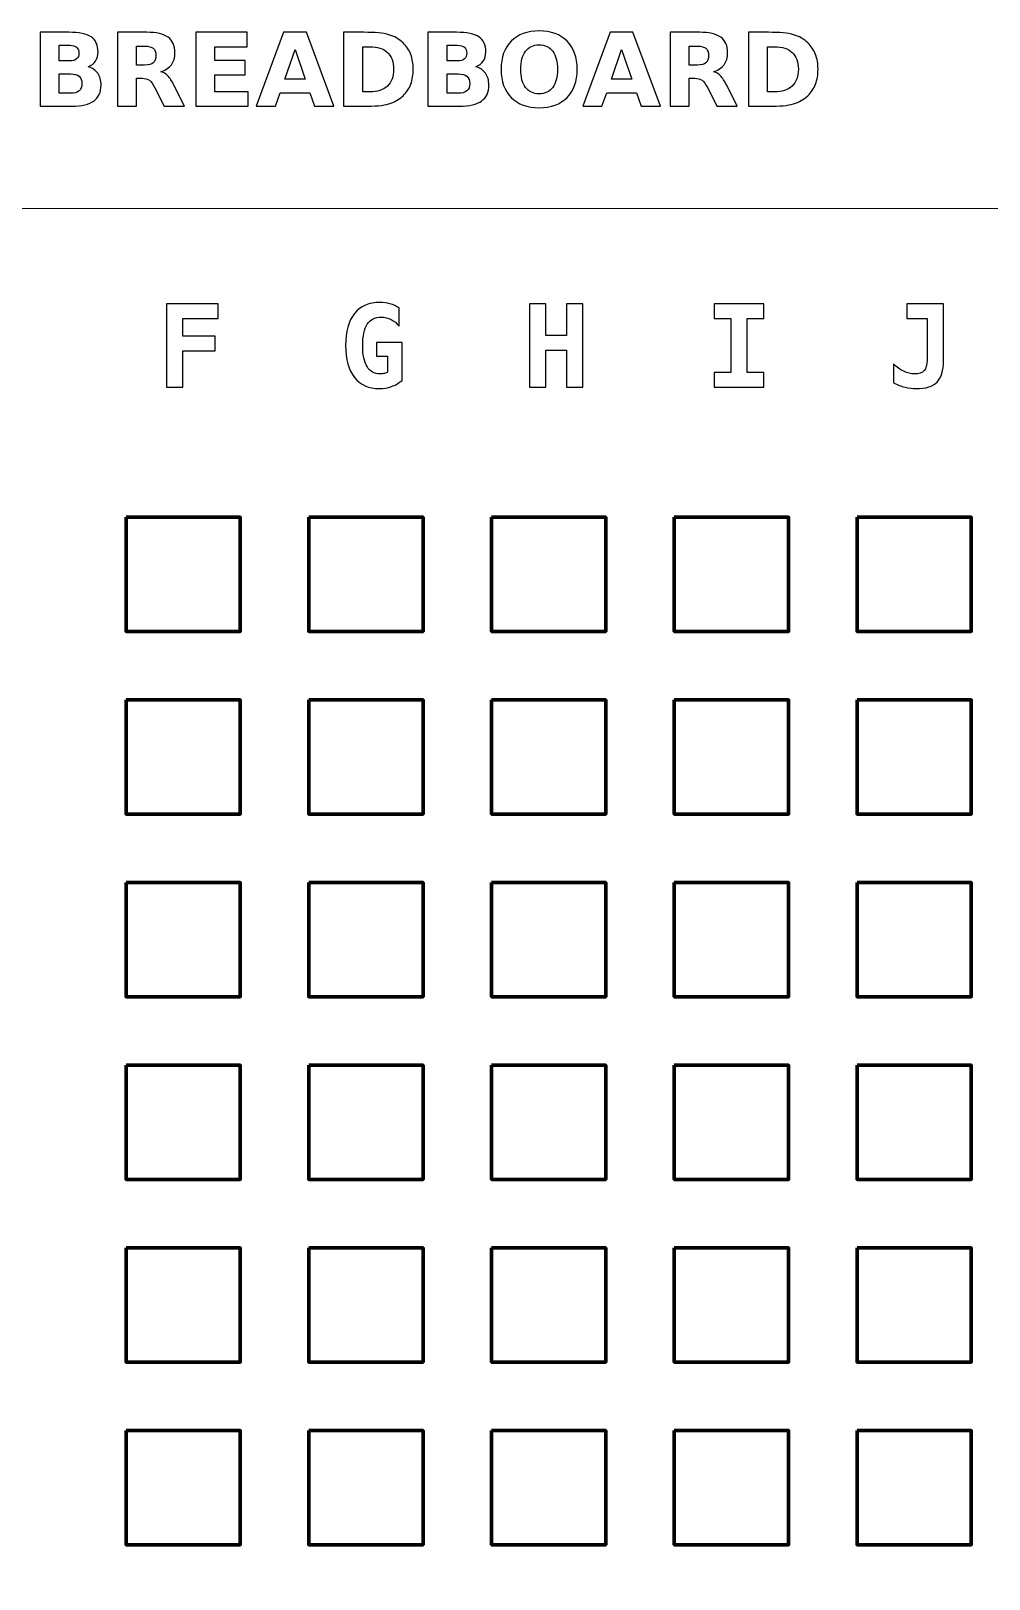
# Model space of a CAD drawing. Header units: centimetres. Extents: x -13.14 to -7.86, y -19.53 to -10.41.
# Drawn here: x -10.331 to -8.999, y -12.564 to -10.412 of the extents above; entities that cross this region are included whole.
import ezdxf

# ---------------------------------------------------------------- set-up
doc = ezdxf.new("R2010")
doc.units = ezdxf.units.CM
doc.header["$MEASUREMENT"] = 0
doc.layers.add('Layer 1', color=7, linetype='Continuous')

msp = doc.modelspace()

# ---------------------------------------------------------------- linework, layer by layer
at = {"layer": 'Layer 1', "color": 250}
for points, knots in [([(-10.25103, -10.46166), (-10.24534, -10.46331), (-10.24092, -10.46637), (-10.23779, -10.47084), (-10.23779, -10.47084), (-10.23466, -10.47528), (-10.23311, -10.48076), (-10.23311, -10.48723), (-10.23311, -10.48723), (-10.23311, -10.49715), (-10.23648, -10.50454), (-10.24318, -10.50941), (-10.24318, -10.50941), (-10.24988, -10.51427), (-10.26009, -10.51672), (-10.27378, -10.51672), (-10.27378, -10.51672), (-10.27378, -10.51672), (-10.3178, -10.51672), (-10.3178, -10.51672), (-10.3178, -10.51672), (-10.3178, -10.51672), (-10.3178, -10.41385), (-10.3178, -10.41385), (-10.3178, -10.41385), (-10.3178, -10.41385), (-10.27798, -10.41385), (-10.27798, -10.41385), (-10.27798, -10.41385), (-10.26369, -10.41385), (-10.25334, -10.41601), (-10.24694, -10.42032), (-10.24694, -10.42032), (-10.24052, -10.42465), (-10.23732, -10.43156), (-10.23732, -10.44106), (-10.23732, -10.44106), (-10.23732, -10.44607), (-10.2385, -10.45033), (-10.24083, -10.45386), (-10.24083, -10.45386), (-10.24318, -10.45736), (-10.24656, -10.45997), (-10.25103, -10.46166)], [0, 0, 0, 0, 0.0909091, 0.0909091, 0.0909091, 0.0909091, 0.1818182, 0.1818182, 0.1818182, 0.1818182, 0.2727273, 0.2727273, 0.2727273, 0.2727273, 0.3636364, 0.3636364, 0.3636364, 0.3636364, 0.4545455, 0.4545455, 0.4545455, 0.4545455, 0.5454545, 0.5454545, 0.5454545, 0.5454545, 0.6363636, 0.6363636, 0.6363636, 0.6363636, 0.7272727, 0.7272727, 0.7272727, 0.7272727, 0.8181818, 0.8181818, 0.8181818, 0.8181818, 0.9090909, 0.9090909, 0.9090909, 0.9090909, 1, 1, 1, 1]), ([(-10.18372, -10.4778), (-10.18372, -10.4778), (-10.18372, -10.51672), (-10.18372, -10.51672), (-10.18372, -10.51672), (-10.18372, -10.51672), (-10.21025, -10.51672), (-10.21025, -10.51672), (-10.21025, -10.51672), (-10.21025, -10.51672), (-10.21025, -10.41385), (-10.21025, -10.41385), (-10.21025, -10.41385), (-10.21025, -10.41385), (-10.16973, -10.41385), (-10.16973, -10.41385), (-10.16973, -10.41385), (-10.15618, -10.41385), (-10.14623, -10.41613), (-10.13993, -10.42067), (-10.13993, -10.42067), (-10.13361, -10.42521), (-10.13045, -10.43241), (-10.13045, -10.44224), (-10.13045, -10.44224), (-10.13045, -10.44903), (-10.1321, -10.45463), (-10.13537, -10.45898), (-10.13537, -10.45898), (-10.13866, -10.46336), (-10.14362, -10.46658), (-10.15023, -10.46863), (-10.15023, -10.46863), (-10.14661, -10.46947), (-10.14334, -10.47133), (-10.14047, -10.47425), (-10.14047, -10.47425), (-10.1376, -10.47716), (-10.13471, -10.48158), (-10.13177, -10.48751), (-10.13177, -10.48751), (-10.13177, -10.48751), (-10.11735, -10.51672), (-10.11735, -10.51672), (-10.11735, -10.51672), (-10.11735, -10.51672), (-10.14562, -10.51672), (-10.14562, -10.51672), (-10.14562, -10.51672), (-10.14562, -10.51672), (-10.15816, -10.49116), (-10.15816, -10.49116), (-10.15816, -10.49116), (-10.16067, -10.48603), (-10.16324, -10.4825), (-10.16585, -10.48062), (-10.16585, -10.48062), (-10.16844, -10.47874), (-10.17189, -10.4778), (-10.17622, -10.4778), (-10.17622, -10.4778), (-10.17622, -10.4778), (-10.18372, -10.4778), (-10.18372, -10.4778)], [0, 0, 0, 0, 0.0625, 0.0625, 0.0625, 0.0625, 0.125, 0.125, 0.125, 0.125, 0.1875, 0.1875, 0.1875, 0.1875, 0.25, 0.25, 0.25, 0.25, 0.3125, 0.3125, 0.3125, 0.3125, 0.375, 0.375, 0.375, 0.375, 0.4375, 0.4375, 0.4375, 0.4375, 0.5, 0.5, 0.5, 0.5, 0.5625, 0.5625, 0.5625, 0.5625, 0.625, 0.625, 0.625, 0.625, 0.6875, 0.6875, 0.6875, 0.6875, 0.75, 0.75, 0.75, 0.75, 0.8125, 0.8125, 0.8125, 0.8125, 0.875, 0.875, 0.875, 0.875, 0.9375, 0.9375, 0.9375, 0.9375, 1, 1, 1, 1]), ([(-10.1016, -10.41385), (-10.1016, -10.41385), (-10.03001, -10.41385), (-10.03001, -10.41385), (-10.03001, -10.41385), (-10.03001, -10.41385), (-10.03001, -10.43391), (-10.03001, -10.43391), (-10.03001, -10.43391), (-10.03001, -10.43391), (-10.07507, -10.43391), (-10.07507, -10.43391), (-10.07507, -10.43391), (-10.07507, -10.43391), (-10.07507, -10.45306), (-10.07507, -10.45306), (-10.07507, -10.45306), (-10.07507, -10.45306), (-10.03272, -10.45306), (-10.03272, -10.45306), (-10.03272, -10.45306), (-10.03272, -10.45306), (-10.03272, -10.47312), (-10.03272, -10.47312), (-10.03272, -10.47312), (-10.03272, -10.47312), (-10.07507, -10.47312), (-10.07507, -10.47312), (-10.07507, -10.47312), (-10.07507, -10.47312), (-10.07507, -10.49666), (-10.07507, -10.49666), (-10.07507, -10.49666), (-10.07507, -10.49666), (-10.02851, -10.49666), (-10.02851, -10.49666), (-10.02851, -10.49666), (-10.02851, -10.49666), (-10.02851, -10.51672), (-10.02851, -10.51672), (-10.02851, -10.51672), (-10.02851, -10.51672), (-10.1016, -10.51672), (-10.1016, -10.51672), (-10.1016, -10.51672), (-10.1016, -10.51672), (-10.1016, -10.41385), (-10.1016, -10.41385)], [0, 0, 0, 0, 0.0833333, 0.0833333, 0.0833333, 0.0833333, 0.1666667, 0.1666667, 0.1666667, 0.1666667, 0.25, 0.25, 0.25, 0.25, 0.3333333, 0.3333333, 0.3333333, 0.3333333, 0.4166667, 0.4166667, 0.4166667, 0.4166667, 0.5, 0.5, 0.5, 0.5, 0.5833333, 0.5833333, 0.5833333, 0.5833333, 0.6666667, 0.6666667, 0.6666667, 0.6666667, 0.75, 0.75, 0.75, 0.75, 0.8333333, 0.8333333, 0.8333333, 0.8333333, 0.9166667, 0.9166667, 0.9166667, 0.9166667, 1, 1, 1, 1]), ([(-9.94278, -10.498), (-9.94278, -10.498), (-9.98427, -10.498), (-9.98427, -10.498), (-9.98427, -10.498), (-9.98427, -10.498), (-9.99081, -10.51672), (-9.99081, -10.51672), (-9.99081, -10.51672), (-9.99081, -10.51672), (-10.01748, -10.51672), (-10.01748, -10.51672), (-10.01748, -10.51672), (-10.01748, -10.51672), (-9.97938, -10.41385), (-9.97938, -10.41385), (-9.97938, -10.41385), (-9.97938, -10.41385), (-9.94775, -10.41385), (-9.94775, -10.41385), (-9.94775, -10.41385), (-9.94775, -10.41385), (-9.90965, -10.51672), (-9.90965, -10.51672), (-9.90965, -10.51672), (-9.90965, -10.51672), (-9.93632, -10.51672), (-9.93632, -10.51672), (-9.93632, -10.51672), (-9.93632, -10.51672), (-9.94278, -10.498), (-9.94278, -10.498)], [0, 0, 0, 0, 0.125, 0.125, 0.125, 0.125, 0.25, 0.25, 0.25, 0.25, 0.375, 0.375, 0.375, 0.375, 0.5, 0.5, 0.5, 0.5, 0.625, 0.625, 0.625, 0.625, 0.75, 0.75, 0.75, 0.75, 0.875, 0.875, 0.875, 0.875, 1, 1, 1, 1]), ([(-9.89598, -10.41385), (-9.89598, -10.41385), (-9.86799, -10.41385), (-9.86799, -10.41385), (-9.86799, -10.41385), (-9.85238, -10.41385), (-9.84076, -10.41496), (-9.83312, -10.41719), (-9.83312, -10.41719), (-9.82547, -10.41942), (-9.81891, -10.42319), (-9.81343, -10.42853), (-9.81343, -10.42853), (-9.80861, -10.43316), (-9.80504, -10.43852), (-9.80268, -10.44459), (-9.80268, -10.44459), (-9.80036, -10.45063), (-9.79918, -10.4575), (-9.79918, -10.46519), (-9.79918, -10.46519), (-9.79918, -10.47295), (-9.80036, -10.47987), (-9.80268, -10.48596), (-9.80268, -10.48596), (-9.80504, -10.49205), (-9.80861, -10.49741), (-9.81343, -10.50204), (-9.81343, -10.50204), (-9.81896, -10.50738), (-9.82557, -10.51115), (-9.83328, -10.51338), (-9.83328, -10.51338), (-9.841, -10.51561), (-9.85257, -10.51672), (-9.86799, -10.51672), (-9.86799, -10.51672), (-9.86799, -10.51672), (-9.89598, -10.51672), (-9.89598, -10.51672), (-9.89598, -10.51672), (-9.89598, -10.51672), (-9.89598, -10.41385), (-9.89598, -10.41385)], [0, 0, 0, 0, 0.0909091, 0.0909091, 0.0909091, 0.0909091, 0.1818182, 0.1818182, 0.1818182, 0.1818182, 0.2727273, 0.2727273, 0.2727273, 0.2727273, 0.3636364, 0.3636364, 0.3636364, 0.3636364, 0.4545455, 0.4545455, 0.4545455, 0.4545455, 0.5454545, 0.5454545, 0.5454545, 0.5454545, 0.6363636, 0.6363636, 0.6363636, 0.6363636, 0.7272727, 0.7272727, 0.7272727, 0.7272727, 0.8181818, 0.8181818, 0.8181818, 0.8181818, 0.9090909, 0.9090909, 0.9090909, 0.9090909, 1, 1, 1, 1]), ([(-9.71209, -10.46166), (-9.7064, -10.46331), (-9.70198, -10.46637), (-9.69885, -10.47084), (-9.69885, -10.47084), (-9.69572, -10.47528), (-9.69417, -10.48076), (-9.69417, -10.48723), (-9.69417, -10.48723), (-9.69417, -10.49715), (-9.69754, -10.50454), (-9.70424, -10.50941), (-9.70424, -10.50941), (-9.71094, -10.51427), (-9.72115, -10.51672), (-9.73484, -10.51672), (-9.73484, -10.51672), (-9.73484, -10.51672), (-9.77886, -10.51672), (-9.77886, -10.51672), (-9.77886, -10.51672), (-9.77886, -10.51672), (-9.77886, -10.41385), (-9.77886, -10.41385), (-9.77886, -10.41385), (-9.77886, -10.41385), (-9.73904, -10.41385), (-9.73904, -10.41385), (-9.73904, -10.41385), (-9.72475, -10.41385), (-9.7144, -10.41601), (-9.708, -10.42032), (-9.708, -10.42032), (-9.70158, -10.42465), (-9.69838, -10.43156), (-9.69838, -10.44106), (-9.69838, -10.44106), (-9.69838, -10.44607), (-9.69956, -10.45033), (-9.70189, -10.45386), (-9.70189, -10.45386), (-9.70424, -10.45736), (-9.70762, -10.45997), (-9.71209, -10.46166)], [0, 0, 0, 0, 0.0909091, 0.0909091, 0.0909091, 0.0909091, 0.1818182, 0.1818182, 0.1818182, 0.1818182, 0.2727273, 0.2727273, 0.2727273, 0.2727273, 0.3636364, 0.3636364, 0.3636364, 0.3636364, 0.4545455, 0.4545455, 0.4545455, 0.4545455, 0.5454545, 0.5454545, 0.5454545, 0.5454545, 0.6363636, 0.6363636, 0.6363636, 0.6363636, 0.7272727, 0.7272727, 0.7272727, 0.7272727, 0.8181818, 0.8181818, 0.8181818, 0.8181818, 0.9090909, 0.9090909, 0.9090909, 0.9090909, 1, 1, 1, 1]), ([(-9.62432, -10.41199), (-9.60779, -10.41199), (-9.59483, -10.41672), (-9.58547, -10.4262), (-9.58547, -10.4262), (-9.57609, -10.43565), (-9.57141, -10.4487), (-9.57141, -10.46538), (-9.57141, -10.46538), (-9.57141, -10.48201), (-9.57609, -10.49506), (-9.58547, -10.50451), (-9.58547, -10.50451), (-9.59483, -10.51399), (-9.60779, -10.51872), (-9.62432, -10.51872), (-9.62432, -10.51872), (-9.64081, -10.51872), (-9.65374, -10.51399), (-9.66315, -10.50451), (-9.66315, -10.50451), (-9.67253, -10.49506), (-9.67724, -10.48201), (-9.67724, -10.46538), (-9.67724, -10.46538), (-9.67724, -10.4487), (-9.67253, -10.43565), (-9.66315, -10.4262), (-9.66315, -10.4262), (-9.65374, -10.41672), (-9.64081, -10.41199), (-9.62432, -10.41199)], [0, 0, 0, 0, 0.125, 0.125, 0.125, 0.125, 0.25, 0.25, 0.25, 0.25, 0.375, 0.375, 0.375, 0.375, 0.5, 0.5, 0.5, 0.5, 0.625, 0.625, 0.625, 0.625, 0.75, 0.75, 0.75, 0.75, 0.875, 0.875, 0.875, 0.875, 1, 1, 1, 1]), ([(-9.48892, -10.498), (-9.48892, -10.498), (-9.53041, -10.498), (-9.53041, -10.498), (-9.53041, -10.498), (-9.53041, -10.498), (-9.53695, -10.51672), (-9.53695, -10.51672), (-9.53695, -10.51672), (-9.53695, -10.51672), (-9.56362, -10.51672), (-9.56362, -10.51672), (-9.56362, -10.51672), (-9.56362, -10.51672), (-9.52552, -10.41385), (-9.52552, -10.41385), (-9.52552, -10.41385), (-9.52552, -10.41385), (-9.49389, -10.41385), (-9.49389, -10.41385), (-9.49389, -10.41385), (-9.49389, -10.41385), (-9.45579, -10.51672), (-9.45579, -10.51672), (-9.45579, -10.51672), (-9.45579, -10.51672), (-9.48246, -10.51672), (-9.48246, -10.51672), (-9.48246, -10.51672), (-9.48246, -10.51672), (-9.48892, -10.498), (-9.48892, -10.498)], [0, 0, 0, 0, 0.125, 0.125, 0.125, 0.125, 0.25, 0.25, 0.25, 0.25, 0.375, 0.375, 0.375, 0.375, 0.5, 0.5, 0.5, 0.5, 0.625, 0.625, 0.625, 0.625, 0.75, 0.75, 0.75, 0.75, 0.875, 0.875, 0.875, 0.875, 1, 1, 1, 1]), ([(-9.41559, -10.4778), (-9.41559, -10.4778), (-9.41559, -10.51672), (-9.41559, -10.51672), (-9.41559, -10.51672), (-9.41559, -10.51672), (-9.44212, -10.51672), (-9.44212, -10.51672), (-9.44212, -10.51672), (-9.44212, -10.51672), (-9.44212, -10.41385), (-9.44212, -10.41385), (-9.44212, -10.41385), (-9.44212, -10.41385), (-9.4016, -10.41385), (-9.4016, -10.41385), (-9.4016, -10.41385), (-9.38805, -10.41385), (-9.3781, -10.41613), (-9.3718, -10.42067), (-9.3718, -10.42067), (-9.36548, -10.42521), (-9.36232, -10.43241), (-9.36232, -10.44224), (-9.36232, -10.44224), (-9.36232, -10.44903), (-9.36397, -10.45463), (-9.36724, -10.45898), (-9.36724, -10.45898), (-9.37053, -10.46336), (-9.37549, -10.46658), (-9.3821, -10.46863), (-9.3821, -10.46863), (-9.37848, -10.46947), (-9.37521, -10.47133), (-9.37234, -10.47425), (-9.37234, -10.47425), (-9.36947, -10.47716), (-9.36658, -10.48158), (-9.36364, -10.48751), (-9.36364, -10.48751), (-9.36364, -10.48751), (-9.34922, -10.51672), (-9.34922, -10.51672), (-9.34922, -10.51672), (-9.34922, -10.51672), (-9.37749, -10.51672), (-9.37749, -10.51672), (-9.37749, -10.51672), (-9.37749, -10.51672), (-9.39003, -10.49116), (-9.39003, -10.49116), (-9.39003, -10.49116), (-9.39254, -10.48603), (-9.39511, -10.4825), (-9.39772, -10.48062), (-9.39772, -10.48062), (-9.40031, -10.47874), (-9.40376, -10.4778), (-9.40809, -10.4778), (-9.40809, -10.4778), (-9.40809, -10.4778), (-9.41559, -10.4778), (-9.41559, -10.4778)], [0, 0, 0, 0, 0.0625, 0.0625, 0.0625, 0.0625, 0.125, 0.125, 0.125, 0.125, 0.1875, 0.1875, 0.1875, 0.1875, 0.25, 0.25, 0.25, 0.25, 0.3125, 0.3125, 0.3125, 0.3125, 0.375, 0.375, 0.375, 0.375, 0.4375, 0.4375, 0.4375, 0.4375, 0.5, 0.5, 0.5, 0.5, 0.5625, 0.5625, 0.5625, 0.5625, 0.625, 0.625, 0.625, 0.625, 0.6875, 0.6875, 0.6875, 0.6875, 0.75, 0.75, 0.75, 0.75, 0.8125, 0.8125, 0.8125, 0.8125, 0.875, 0.875, 0.875, 0.875, 0.9375, 0.9375, 0.9375, 0.9375, 1, 1, 1, 1]), ([(-9.33347, -10.41385), (-9.33347, -10.41385), (-9.30548, -10.41385), (-9.30548, -10.41385), (-9.30548, -10.41385), (-9.28987, -10.41385), (-9.27825, -10.41496), (-9.27061, -10.41719), (-9.27061, -10.41719), (-9.26296, -10.41942), (-9.2564, -10.42319), (-9.25092, -10.42853), (-9.25092, -10.42853), (-9.2461, -10.43316), (-9.24253, -10.43852), (-9.24017, -10.44459), (-9.24017, -10.44459), (-9.23785, -10.45063), (-9.23667, -10.4575), (-9.23667, -10.46519), (-9.23667, -10.46519), (-9.23667, -10.47295), (-9.23785, -10.47987), (-9.24017, -10.48596), (-9.24017, -10.48596), (-9.24253, -10.49205), (-9.2461, -10.49741), (-9.25092, -10.50204), (-9.25092, -10.50204), (-9.25645, -10.50738), (-9.26306, -10.51115), (-9.27077, -10.51338), (-9.27077, -10.51338), (-9.27849, -10.51561), (-9.29006, -10.51672), (-9.30548, -10.51672), (-9.30548, -10.51672), (-9.30548, -10.51672), (-9.33347, -10.51672), (-9.33347, -10.51672), (-9.33347, -10.51672), (-9.33347, -10.51672), (-9.33347, -10.41385), (-9.33347, -10.41385)], [0, 0, 0, 0, 0.0909091, 0.0909091, 0.0909091, 0.0909091, 0.1818182, 0.1818182, 0.1818182, 0.1818182, 0.2727273, 0.2727273, 0.2727273, 0.2727273, 0.3636364, 0.3636364, 0.3636364, 0.3636364, 0.4545455, 0.4545455, 0.4545455, 0.4545455, 0.5454545, 0.5454545, 0.5454545, 0.5454545, 0.6363636, 0.6363636, 0.6363636, 0.6363636, 0.7272727, 0.7272727, 0.7272727, 0.7272727, 0.8181818, 0.8181818, 0.8181818, 0.8181818, 0.9090909, 0.9090909, 0.9090909, 0.9090909, 1, 1, 1, 1]), ([(-10.2766, -10.45367), (-10.27241, -10.45367), (-10.26924, -10.45275), (-10.2671, -10.45092), (-10.2671, -10.45092), (-10.26493, -10.44908), (-10.26385, -10.44638), (-10.26385, -10.44278), (-10.26385, -10.44278), (-10.26385, -10.43925), (-10.26493, -10.43657), (-10.2671, -10.43471), (-10.2671, -10.43471), (-10.26924, -10.43285), (-10.27241, -10.43191), (-10.2766, -10.43191), (-10.2766, -10.43191), (-10.2766, -10.43191), (-10.29127, -10.43191), (-10.29127, -10.43191), (-10.29127, -10.43191), (-10.29127, -10.43191), (-10.29127, -10.45367), (-10.29127, -10.45367), (-10.29127, -10.45367), (-10.29127, -10.45367), (-10.2766, -10.45367), (-10.2766, -10.45367)], [0, 0, 0, 0, 0.1428571, 0.1428571, 0.1428571, 0.1428571, 0.2857143, 0.2857143, 0.2857143, 0.2857143, 0.4285714, 0.4285714, 0.4285714, 0.4285714, 0.5714286, 0.5714286, 0.5714286, 0.5714286, 0.7142857, 0.7142857, 0.7142857, 0.7142857, 0.8571429, 0.8571429, 0.8571429, 0.8571429, 1, 1, 1, 1]), ([(-10.17255, -10.45948), (-10.167, -10.45948), (-10.163, -10.45844), (-10.1606, -10.45637), (-10.1606, -10.45637), (-10.15818, -10.4543), (-10.15698, -10.45089), (-10.15698, -10.44616), (-10.15698, -10.44616), (-10.15698, -10.44148), (-10.15818, -10.43812), (-10.1606, -10.4361), (-10.1606, -10.4361), (-10.163, -10.43408), (-10.167, -10.43307), (-10.17255, -10.43307), (-10.17255, -10.43307), (-10.17255, -10.43307), (-10.18372, -10.43307), (-10.18372, -10.43307), (-10.18372, -10.43307), (-10.18372, -10.43307), (-10.18372, -10.45948), (-10.18372, -10.45948), (-10.18372, -10.45948), (-10.18372, -10.45948), (-10.17255, -10.45948), (-10.17255, -10.45948)], [0, 0, 0, 0, 0.1428571, 0.1428571, 0.1428571, 0.1428571, 0.2857143, 0.2857143, 0.2857143, 0.2857143, 0.4285714, 0.4285714, 0.4285714, 0.4285714, 0.5714286, 0.5714286, 0.5714286, 0.5714286, 0.7142857, 0.7142857, 0.7142857, 0.7142857, 0.8571429, 0.8571429, 0.8571429, 0.8571429, 1, 1, 1, 1]), ([(-9.97766, -10.4789), (-9.97766, -10.4789), (-9.94946, -10.4789), (-9.94946, -10.4789), (-9.94946, -10.4789), (-9.94946, -10.4789), (-9.96353, -10.43798), (-9.96353, -10.43798), (-9.96353, -10.43798), (-9.96353, -10.43798), (-9.97766, -10.4789), (-9.97766, -10.4789)], [0, 0, 0, 0, 0.3333333, 0.3333333, 0.3333333, 0.3333333, 0.6666667, 0.6666667, 0.6666667, 0.6666667, 1, 1, 1, 1]), ([(-9.86945, -10.43391), (-9.86945, -10.43391), (-9.86945, -10.49666), (-9.86945, -10.49666), (-9.86945, -10.49666), (-9.86945, -10.49666), (-9.85995, -10.49666), (-9.85995, -10.49666), (-9.85995, -10.49666), (-9.84911, -10.49666), (-9.84083, -10.49398), (-9.83512, -10.48859), (-9.83512, -10.48859), (-9.8294, -10.48323), (-9.82653, -10.47542), (-9.82653, -10.46519), (-9.82653, -10.46519), (-9.82653, -10.45498), (-9.82938, -10.44722), (-9.83507, -10.44191), (-9.83507, -10.44191), (-9.84076, -10.43657), (-9.84906, -10.43391), (-9.85995, -10.43391), (-9.85995, -10.43391), (-9.85995, -10.43391), (-9.86945, -10.43391), (-9.86945, -10.43391)], [0, 0, 0, 0, 0.1428571, 0.1428571, 0.1428571, 0.1428571, 0.2857143, 0.2857143, 0.2857143, 0.2857143, 0.4285714, 0.4285714, 0.4285714, 0.4285714, 0.5714286, 0.5714286, 0.5714286, 0.5714286, 0.7142857, 0.7142857, 0.7142857, 0.7142857, 0.8571429, 0.8571429, 0.8571429, 0.8571429, 1, 1, 1, 1]), ([(-9.73766, -10.45367), (-9.73347, -10.45367), (-9.7303, -10.45275), (-9.72816, -10.45092), (-9.72816, -10.45092), (-9.72599, -10.44908), (-9.72491, -10.44638), (-9.72491, -10.44278), (-9.72491, -10.44278), (-9.72491, -10.43925), (-9.72599, -10.43657), (-9.72816, -10.43471), (-9.72816, -10.43471), (-9.7303, -10.43285), (-9.73347, -10.43191), (-9.73766, -10.43191), (-9.73766, -10.43191), (-9.73766, -10.43191), (-9.75233, -10.43191), (-9.75233, -10.43191), (-9.75233, -10.43191), (-9.75233, -10.43191), (-9.75233, -10.45367), (-9.75233, -10.45367), (-9.75233, -10.45367), (-9.75233, -10.45367), (-9.73766, -10.45367), (-9.73766, -10.45367)], [0, 0, 0, 0, 0.1428571, 0.1428571, 0.1428571, 0.1428571, 0.2857143, 0.2857143, 0.2857143, 0.2857143, 0.4285714, 0.4285714, 0.4285714, 0.4285714, 0.5714286, 0.5714286, 0.5714286, 0.5714286, 0.7142857, 0.7142857, 0.7142857, 0.7142857, 0.8571429, 0.8571429, 0.8571429, 0.8571429, 1, 1, 1, 1]), ([(-9.62432, -10.43121), (-9.63241, -10.43121), (-9.63867, -10.43419), (-9.64314, -10.44017), (-9.64314, -10.44017), (-9.64758, -10.44614), (-9.64982, -10.45454), (-9.64982, -10.46538), (-9.64982, -10.46538), (-9.64982, -10.4762), (-9.64758, -10.48457), (-9.64314, -10.49054), (-9.64314, -10.49054), (-9.63867, -10.49652), (-9.63241, -10.4995), (-9.62432, -10.4995), (-9.62432, -10.4995), (-9.61618, -10.4995), (-9.60991, -10.49652), (-9.60544, -10.49054), (-9.60544, -10.49054), (-9.60099, -10.48457), (-9.59876, -10.4762), (-9.59876, -10.46538), (-9.59876, -10.46538), (-9.59876, -10.45454), (-9.60099, -10.44614), (-9.60544, -10.44017), (-9.60544, -10.44017), (-9.60991, -10.43419), (-9.61618, -10.43121), (-9.62432, -10.43121)], [0, 0, 0, 0, 0.125, 0.125, 0.125, 0.125, 0.25, 0.25, 0.25, 0.25, 0.375, 0.375, 0.375, 0.375, 0.5, 0.5, 0.5, 0.5, 0.625, 0.625, 0.625, 0.625, 0.75, 0.75, 0.75, 0.75, 0.875, 0.875, 0.875, 0.875, 1, 1, 1, 1]), ([(-9.5238, -10.4789), (-9.5238, -10.4789), (-9.4956, -10.4789), (-9.4956, -10.4789), (-9.4956, -10.4789), (-9.4956, -10.4789), (-9.50967, -10.43798), (-9.50967, -10.43798), (-9.50967, -10.43798), (-9.50967, -10.43798), (-9.5238, -10.4789), (-9.5238, -10.4789)], [0, 0, 0, 0, 0.3333333, 0.3333333, 0.3333333, 0.3333333, 0.6666667, 0.6666667, 0.6666667, 0.6666667, 1, 1, 1, 1]), ([(-9.40442, -10.45948), (-9.39887, -10.45948), (-9.39487, -10.45844), (-9.39247, -10.45637), (-9.39247, -10.45637), (-9.39005, -10.4543), (-9.38885, -10.45089), (-9.38885, -10.44616), (-9.38885, -10.44616), (-9.38885, -10.44148), (-9.39005, -10.43812), (-9.39247, -10.4361), (-9.39247, -10.4361), (-9.39487, -10.43408), (-9.39887, -10.43307), (-9.40442, -10.43307), (-9.40442, -10.43307), (-9.40442, -10.43307), (-9.41559, -10.43307), (-9.41559, -10.43307), (-9.41559, -10.43307), (-9.41559, -10.43307), (-9.41559, -10.45948), (-9.41559, -10.45948), (-9.41559, -10.45948), (-9.41559, -10.45948), (-9.40442, -10.45948), (-9.40442, -10.45948)], [0, 0, 0, 0, 0.1428571, 0.1428571, 0.1428571, 0.1428571, 0.2857143, 0.2857143, 0.2857143, 0.2857143, 0.4285714, 0.4285714, 0.4285714, 0.4285714, 0.5714286, 0.5714286, 0.5714286, 0.5714286, 0.7142857, 0.7142857, 0.7142857, 0.7142857, 0.8571429, 0.8571429, 0.8571429, 0.8571429, 1, 1, 1, 1]), ([(-9.30694, -10.43391), (-9.30694, -10.43391), (-9.30694, -10.49666), (-9.30694, -10.49666), (-9.30694, -10.49666), (-9.30694, -10.49666), (-9.29744, -10.49666), (-9.29744, -10.49666), (-9.29744, -10.49666), (-9.2866, -10.49666), (-9.27832, -10.49398), (-9.27261, -10.48859), (-9.27261, -10.48859), (-9.26689, -10.48323), (-9.26402, -10.47542), (-9.26402, -10.46519), (-9.26402, -10.46519), (-9.26402, -10.45498), (-9.26687, -10.44722), (-9.27256, -10.44191), (-9.27256, -10.44191), (-9.27825, -10.43657), (-9.28655, -10.43391), (-9.29744, -10.43391), (-9.29744, -10.43391), (-9.29744, -10.43391), (-9.30694, -10.43391), (-9.30694, -10.43391)], [0, 0, 0, 0, 0.1428571, 0.1428571, 0.1428571, 0.1428571, 0.2857143, 0.2857143, 0.2857143, 0.2857143, 0.4285714, 0.4285714, 0.4285714, 0.4285714, 0.5714286, 0.5714286, 0.5714286, 0.5714286, 0.7142857, 0.7142857, 0.7142857, 0.7142857, 0.8571429, 0.8571429, 0.8571429, 0.8571429, 1, 1, 1, 1]), ([(-10.2757, -10.49866), (-10.27036, -10.49866), (-10.26637, -10.49753), (-10.26366, -10.49529), (-10.26366, -10.49529), (-10.26098, -10.49304), (-10.25964, -10.48963), (-10.25964, -10.48509), (-10.25964, -10.48509), (-10.25964, -10.48064), (-10.26098, -10.4773), (-10.26364, -10.47507), (-10.26364, -10.47507), (-10.2663, -10.47283), (-10.27032, -10.47173), (-10.2757, -10.47173), (-10.2757, -10.47173), (-10.2757, -10.47173), (-10.29127, -10.47173), (-10.29127, -10.47173), (-10.29127, -10.47173), (-10.29127, -10.47173), (-10.29127, -10.49866), (-10.29127, -10.49866), (-10.29127, -10.49866), (-10.29127, -10.49866), (-10.2757, -10.49866), (-10.2757, -10.49866)], [0, 0, 0, 0, 0.1428571, 0.1428571, 0.1428571, 0.1428571, 0.2857143, 0.2857143, 0.2857143, 0.2857143, 0.4285714, 0.4285714, 0.4285714, 0.4285714, 0.5714286, 0.5714286, 0.5714286, 0.5714286, 0.7142857, 0.7142857, 0.7142857, 0.7142857, 0.8571429, 0.8571429, 0.8571429, 0.8571429, 1, 1, 1, 1]), ([(-9.73676, -10.49866), (-9.73142, -10.49866), (-9.72743, -10.49753), (-9.72472, -10.49529), (-9.72472, -10.49529), (-9.72204, -10.49304), (-9.7207, -10.48963), (-9.7207, -10.48509), (-9.7207, -10.48509), (-9.7207, -10.48064), (-9.72204, -10.4773), (-9.7247, -10.47507), (-9.7247, -10.47507), (-9.72736, -10.47283), (-9.73138, -10.47173), (-9.73676, -10.47173), (-9.73676, -10.47173), (-9.73676, -10.47173), (-9.75233, -10.47173), (-9.75233, -10.47173), (-9.75233, -10.47173), (-9.75233, -10.47173), (-9.75233, -10.49866), (-9.75233, -10.49866), (-9.75233, -10.49866), (-9.75233, -10.49866), (-9.73676, -10.49866), (-9.73676, -10.49866)], [0, 0, 0, 0, 0.1428571, 0.1428571, 0.1428571, 0.1428571, 0.2857143, 0.2857143, 0.2857143, 0.2857143, 0.4285714, 0.4285714, 0.4285714, 0.4285714, 0.5714286, 0.5714286, 0.5714286, 0.5714286, 0.7142857, 0.7142857, 0.7142857, 0.7142857, 0.8571429, 0.8571429, 0.8571429, 0.8571429, 1, 1, 1, 1])]:
    msp.add_open_spline(points, degree=3, knots=knots, dxfattribs=at)
at = {"layer": 'Layer 1', "color": 250, "lineweight": 5}
msp.add_open_spline([(-12.24632, -10.659), (-12.24632, -10.659), (-8.75382, -10.659), (-8.75382, -10.659), (-8.75382, -10.659), (-8.75382, -10.659), (-8.75382, -19.041), (-8.75382, -19.041), (-8.75382, -19.041), (-8.75382, -19.041), (-12.24632, -19.041), (-12.24632, -19.041), (-12.24632, -19.041), (-12.24632, -19.041), (-12.24632, -10.659), (-12.24632, -10.659)], degree=3, knots=[0, 0, 0, 0, 0.25, 0.25, 0.25, 0.25, 0.5, 0.5, 0.5, 0.5, 0.75, 0.75, 0.75, 0.75, 1, 1, 1, 1], dxfattribs=at)
at = {"layer": 'Layer 1'}
for points, knots in [([(-10.07027, -10.81165), (-10.07027, -10.81165), (-10.11941, -10.81165), (-10.11941, -10.81165), (-10.11941, -10.81165), (-10.11941, -10.81165), (-10.11941, -10.83655), (-10.11941, -10.83655), (-10.11941, -10.83655), (-10.11941, -10.83655), (-10.07468, -10.83655), (-10.07468, -10.83655), (-10.07468, -10.83655), (-10.07468, -10.83655), (-10.07468, -10.85668), (-10.07468, -10.85668), (-10.07468, -10.85668), (-10.07468, -10.85668), (-10.11941, -10.85668), (-10.11941, -10.85668), (-10.11941, -10.85668), (-10.11941, -10.85668), (-10.11941, -10.90704), (-10.11941, -10.90704), (-10.11941, -10.90704), (-10.11941, -10.90704), (-10.14221, -10.90704), (-10.14221, -10.90704), (-10.14221, -10.90704), (-10.14221, -10.90704), (-10.14221, -10.79152), (-10.14221, -10.79152), (-10.14221, -10.79152), (-10.14221, -10.79152), (-10.07027, -10.79152), (-10.07027, -10.79152), (-10.07027, -10.79152), (-10.07027, -10.79152), (-10.07027, -10.81165), (-10.07027, -10.81165)], [0, 0, 0, 0, 0.1, 0.1, 0.1, 0.1, 0.2, 0.2, 0.2, 0.2, 0.3, 0.3, 0.3, 0.3, 0.4, 0.4, 0.4, 0.4, 0.5, 0.5, 0.5, 0.5, 0.6, 0.6, 0.6, 0.6, 0.7, 0.7, 0.7, 0.7, 0.8, 0.8, 0.8, 0.8, 0.9, 0.9, 0.9, 0.9, 1, 1, 1, 1]), ([(-9.83482, -10.88615), (-9.83482, -10.88615), (-9.83482, -10.86412), (-9.83482, -10.86412), (-9.83482, -10.86412), (-9.83482, -10.86412), (-9.85046, -10.86412), (-9.85046, -10.86412), (-9.85046, -10.86412), (-9.85046, -10.86412), (-9.85046, -10.84492), (-9.85046, -10.84492), (-9.85046, -10.84492), (-9.85046, -10.84492), (-9.81487, -10.84492), (-9.81487, -10.84492), (-9.81487, -10.84492), (-9.81487, -10.84492), (-9.81487, -10.89785), (-9.81487, -10.89785), (-9.81487, -10.89785), (-9.81925, -10.9016), (-9.82408, -10.90445), (-9.82936, -10.90638), (-9.82936, -10.90638), (-9.83466, -10.90831), (-9.84032, -10.90928), (-9.84634, -10.90928), (-9.84634, -10.90928), (-9.86131, -10.90928), (-9.87285, -10.90408), (-9.881, -10.8937), (-9.881, -10.8937), (-9.88916, -10.8833), (-9.89323, -10.86853), (-9.89323, -10.84939), (-9.89323, -10.84939), (-9.89323, -10.82995), (-9.88911, -10.81511), (-9.8809, -10.80483), (-9.8809, -10.80483), (-9.87267, -10.79456), (-9.86078, -10.78944), (-9.84525, -10.78944), (-9.84525, -10.78944), (-9.84061, -10.78944), (-9.83606, -10.7901), (-9.83157, -10.79142), (-9.83157, -10.79142), (-9.82708, -10.79271), (-9.82287, -10.79461), (-9.81896, -10.7971), (-9.81896, -10.7971), (-9.81896, -10.7971), (-9.81896, -10.8224), (-9.81896, -10.8224), (-9.81896, -10.8224), (-9.82216, -10.81828), (-9.82582, -10.81516), (-9.82999, -10.81307), (-9.82999, -10.81307), (-9.83414, -10.81099), (-9.83868, -10.80993), (-9.84364, -10.80993), (-9.84364, -10.80993), (-9.85231, -10.80993), (-9.8588, -10.81321), (-9.86308, -10.81973), (-9.86308, -10.81973), (-9.86736, -10.82625), (-9.8695, -10.83613), (-9.8695, -10.84939), (-9.8695, -10.84939), (-9.8695, -10.86225), (-9.86744, -10.87202), (-9.86332, -10.87873), (-9.86332, -10.87873), (-9.85917, -10.88544), (-9.85318, -10.88879), (-9.84528, -10.88879), (-9.84528, -10.88879), (-9.8429, -10.88879), (-9.84084, -10.88858), (-9.83907, -10.88813), (-9.83907, -10.88813), (-9.83733, -10.88771), (-9.83591, -10.88705), (-9.83482, -10.88615)], [0, 0, 0, 0, 0.0454545, 0.0454545, 0.0454545, 0.0454545, 0.0909091, 0.0909091, 0.0909091, 0.0909091, 0.1363636, 0.1363636, 0.1363636, 0.1363636, 0.1818182, 0.1818182, 0.1818182, 0.1818182, 0.2272727, 0.2272727, 0.2272727, 0.2272727, 0.2727273, 0.2727273, 0.2727273, 0.2727273, 0.3181818, 0.3181818, 0.3181818, 0.3181818, 0.3636364, 0.3636364, 0.3636364, 0.3636364, 0.4090909, 0.4090909, 0.4090909, 0.4090909, 0.4545455, 0.4545455, 0.4545455, 0.4545455, 0.5, 0.5, 0.5, 0.5, 0.5454545, 0.5454545, 0.5454545, 0.5454545, 0.5909091, 0.5909091, 0.5909091, 0.5909091, 0.6363636, 0.6363636, 0.6363636, 0.6363636, 0.6818182, 0.6818182, 0.6818182, 0.6818182, 0.7272727, 0.7272727, 0.7272727, 0.7272727, 0.7727273, 0.7727273, 0.7727273, 0.7727273, 0.8181818, 0.8181818, 0.8181818, 0.8181818, 0.8636364, 0.8636364, 0.8636364, 0.8636364, 0.9090909, 0.9090909, 0.9090909, 0.9090909, 0.9545455, 0.9545455, 0.9545455, 0.9545455, 1, 1, 1, 1]), ([(-9.6377, -10.79152), (-9.6377, -10.79152), (-9.61489, -10.79152), (-9.61489, -10.79152), (-9.61489, -10.79152), (-9.61489, -10.79152), (-9.61489, -10.83555), (-9.61489, -10.83555), (-9.61489, -10.83555), (-9.61489, -10.83555), (-9.58632, -10.83555), (-9.58632, -10.83555), (-9.58632, -10.83555), (-9.58632, -10.83555), (-9.58632, -10.79152), (-9.58632, -10.79152), (-9.58632, -10.79152), (-9.58632, -10.79152), (-9.56351, -10.79152), (-9.56351, -10.79152), (-9.56351, -10.79152), (-9.56351, -10.79152), (-9.56351, -10.90704), (-9.56351, -10.90704), (-9.56351, -10.90704), (-9.56351, -10.90704), (-9.58632, -10.90704), (-9.58632, -10.90704), (-9.58632, -10.90704), (-9.58632, -10.90704), (-9.58632, -10.85567), (-9.58632, -10.85567), (-9.58632, -10.85567), (-9.58632, -10.85567), (-9.61489, -10.85567), (-9.61489, -10.85567), (-9.61489, -10.85567), (-9.61489, -10.85567), (-9.61489, -10.90704), (-9.61489, -10.90704), (-9.61489, -10.90704), (-9.61489, -10.90704), (-9.6377, -10.90704), (-9.6377, -10.90704), (-9.6377, -10.90704), (-9.6377, -10.90704), (-9.6377, -10.79152), (-9.6377, -10.79152)], [0, 0, 0, 0, 0.0833333, 0.0833333, 0.0833333, 0.0833333, 0.1666667, 0.1666667, 0.1666667, 0.1666667, 0.25, 0.25, 0.25, 0.25, 0.3333333, 0.3333333, 0.3333333, 0.3333333, 0.4166667, 0.4166667, 0.4166667, 0.4166667, 0.5, 0.5, 0.5, 0.5, 0.5833333, 0.5833333, 0.5833333, 0.5833333, 0.6666667, 0.6666667, 0.6666667, 0.6666667, 0.75, 0.75, 0.75, 0.75, 0.8333333, 0.8333333, 0.8333333, 0.8333333, 0.9166667, 0.9166667, 0.9166667, 0.9166667, 1, 1, 1, 1]), ([(-9.38098, -10.81165), (-9.38098, -10.81165), (-9.38098, -10.79152), (-9.38098, -10.79152), (-9.38098, -10.79152), (-9.38098, -10.79152), (-9.31223, -10.79152), (-9.31223, -10.79152), (-9.31223, -10.79152), (-9.31223, -10.79152), (-9.31223, -10.81165), (-9.31223, -10.81165), (-9.31223, -10.81165), (-9.31223, -10.81165), (-9.33519, -10.81165), (-9.33519, -10.81165), (-9.33519, -10.81165), (-9.33519, -10.81165), (-9.33519, -10.88692), (-9.33519, -10.88692), (-9.33519, -10.88692), (-9.33519, -10.88692), (-9.31223, -10.88692), (-9.31223, -10.88692), (-9.31223, -10.88692), (-9.31223, -10.88692), (-9.31223, -10.90704), (-9.31223, -10.90704), (-9.31223, -10.90704), (-9.31223, -10.90704), (-9.38098, -10.90704), (-9.38098, -10.90704), (-9.38098, -10.90704), (-9.38098, -10.90704), (-9.38098, -10.88692), (-9.38098, -10.88692), (-9.38098, -10.88692), (-9.38098, -10.88692), (-9.35801, -10.88692), (-9.35801, -10.88692), (-9.35801, -10.88692), (-9.35801, -10.88692), (-9.35801, -10.81165), (-9.35801, -10.81165), (-9.35801, -10.81165), (-9.35801, -10.81165), (-9.38098, -10.81165), (-9.38098, -10.81165)], [0, 0, 0, 0, 0.0833333, 0.0833333, 0.0833333, 0.0833333, 0.1666667, 0.1666667, 0.1666667, 0.1666667, 0.25, 0.25, 0.25, 0.25, 0.3333333, 0.3333333, 0.3333333, 0.3333333, 0.4166667, 0.4166667, 0.4166667, 0.4166667, 0.5, 0.5, 0.5, 0.5, 0.5833333, 0.5833333, 0.5833333, 0.5833333, 0.6666667, 0.6666667, 0.6666667, 0.6666667, 0.75, 0.75, 0.75, 0.75, 0.8333333, 0.8333333, 0.8333333, 0.8333333, 0.9166667, 0.9166667, 0.9166667, 0.9166667, 1, 1, 1, 1]), ([(-9.13187, -10.90131), (-9.13187, -10.90131), (-9.13187, -10.87485), (-9.13187, -10.87485), (-9.13187, -10.87485), (-9.12743, -10.87939), (-9.1227, -10.88285), (-9.11766, -10.88523), (-9.11766, -10.88523), (-9.11265, -10.8876), (-9.10758, -10.88879), (-9.10245, -10.88879), (-9.10245, -10.88879), (-9.09649, -10.88879), (-9.0921, -10.88729), (-9.0893, -10.8843), (-9.0893, -10.8843), (-9.08653, -10.88132), (-9.08513, -10.87654), (-9.08513, -10.86996), (-9.08513, -10.86996), (-9.08513, -10.86996), (-9.08513, -10.81165), (-9.08513, -10.81165), (-9.08513, -10.81165), (-9.08513, -10.81165), (-9.11307, -10.81165), (-9.11307, -10.81165), (-9.11307, -10.81165), (-9.11307, -10.81165), (-9.11307, -10.79152), (-9.11307, -10.79152), (-9.11307, -10.79152), (-9.11307, -10.79152), (-9.06232, -10.79152), (-9.06232, -10.79152), (-9.06232, -10.79152), (-9.06232, -10.79152), (-9.06232, -10.86996), (-9.06232, -10.86996), (-9.06232, -10.86996), (-9.06232, -10.88406), (-9.06527, -10.89413), (-9.07116, -10.9002), (-9.07116, -10.9002), (-9.07707, -10.90625), (-9.08682, -10.90928), (-9.10039, -10.90928), (-9.10039, -10.90928), (-9.10528, -10.90928), (-9.1104, -10.90862), (-9.11573, -10.90728), (-9.11573, -10.90728), (-9.12106, -10.90593), (-9.12645, -10.90395), (-9.13187, -10.90131)], [0, 0, 0, 0, 0.0714286, 0.0714286, 0.0714286, 0.0714286, 0.1428571, 0.1428571, 0.1428571, 0.1428571, 0.2142857, 0.2142857, 0.2142857, 0.2142857, 0.2857143, 0.2857143, 0.2857143, 0.2857143, 0.3571429, 0.3571429, 0.3571429, 0.3571429, 0.4285714, 0.4285714, 0.4285714, 0.4285714, 0.5, 0.5, 0.5, 0.5, 0.5714286, 0.5714286, 0.5714286, 0.5714286, 0.6428571, 0.6428571, 0.6428571, 0.6428571, 0.7142857, 0.7142857, 0.7142857, 0.7142857, 0.7857143, 0.7857143, 0.7857143, 0.7857143, 0.8571429, 0.8571429, 0.8571429, 0.8571429, 0.9285714, 0.9285714, 0.9285714, 0.9285714, 1, 1, 1, 1])]:
    msp.add_open_spline(points, degree=3, knots=knots, dxfattribs=at)
at = {"layer": 'Layer 1', "color": 250, "lineweight": 158}
for points in [[(-10.19844, -11.08803), (-10.19844, -11.08803), (-10.03969, -11.08803), (-10.03969, -11.08803), (-10.03969, -11.08803), (-10.03969, -11.08803), (-10.03969, -11.24678), (-10.03969, -11.24678), (-10.03969, -11.24678), (-10.03969, -11.24678), (-10.19844, -11.24678), (-10.19844, -11.24678), (-10.19844, -11.24678), (-10.19844, -11.24678), (-10.19844, -11.08803), (-10.19844, -11.08803)], [(-9.94444, -11.08803), (-9.94444, -11.08803), (-9.78569, -11.08803), (-9.78569, -11.08803), (-9.78569, -11.08803), (-9.78569, -11.08803), (-9.78569, -11.24678), (-9.78569, -11.24678), (-9.78569, -11.24678), (-9.78569, -11.24678), (-9.94444, -11.24678), (-9.94444, -11.24678), (-9.94444, -11.24678), (-9.94444, -11.24678), (-9.94444, -11.08803), (-9.94444, -11.08803)], [(-9.69044, -11.08803), (-9.69044, -11.08803), (-9.53169, -11.08803), (-9.53169, -11.08803), (-9.53169, -11.08803), (-9.53169, -11.08803), (-9.53169, -11.24678), (-9.53169, -11.24678), (-9.53169, -11.24678), (-9.53169, -11.24678), (-9.69044, -11.24678), (-9.69044, -11.24678), (-9.69044, -11.24678), (-9.69044, -11.24678), (-9.69044, -11.08803), (-9.69044, -11.08803)], [(-9.43644, -11.08803), (-9.43644, -11.08803), (-9.27769, -11.08803), (-9.27769, -11.08803), (-9.27769, -11.08803), (-9.27769, -11.08803), (-9.27769, -11.24678), (-9.27769, -11.24678), (-9.27769, -11.24678), (-9.27769, -11.24678), (-9.43644, -11.24678), (-9.43644, -11.24678), (-9.43644, -11.24678), (-9.43644, -11.24678), (-9.43644, -11.08803), (-9.43644, -11.08803)], [(-9.18244, -11.08803), (-9.18244, -11.08803), (-9.02369, -11.08803), (-9.02369, -11.08803), (-9.02369, -11.08803), (-9.02369, -11.08803), (-9.02369, -11.24678), (-9.02369, -11.24678), (-9.02369, -11.24678), (-9.02369, -11.24678), (-9.18244, -11.24678), (-9.18244, -11.24678), (-9.18244, -11.24678), (-9.18244, -11.24678), (-9.18244, -11.08803), (-9.18244, -11.08803)], [(-10.19844, -11.34203), (-10.19844, -11.34203), (-10.03969, -11.34203), (-10.03969, -11.34203), (-10.03969, -11.34203), (-10.03969, -11.34203), (-10.03969, -11.50078), (-10.03969, -11.50078), (-10.03969, -11.50078), (-10.03969, -11.50078), (-10.19844, -11.50078), (-10.19844, -11.50078), (-10.19844, -11.50078), (-10.19844, -11.50078), (-10.19844, -11.34203), (-10.19844, -11.34203)], [(-9.94444, -11.34203), (-9.94444, -11.34203), (-9.78569, -11.34203), (-9.78569, -11.34203), (-9.78569, -11.34203), (-9.78569, -11.34203), (-9.78569, -11.50078), (-9.78569, -11.50078), (-9.78569, -11.50078), (-9.78569, -11.50078), (-9.94444, -11.50078), (-9.94444, -11.50078), (-9.94444, -11.50078), (-9.94444, -11.50078), (-9.94444, -11.34203), (-9.94444, -11.34203)], [(-9.69044, -11.34203), (-9.69044, -11.34203), (-9.53169, -11.34203), (-9.53169, -11.34203), (-9.53169, -11.34203), (-9.53169, -11.34203), (-9.53169, -11.50078), (-9.53169, -11.50078), (-9.53169, -11.50078), (-9.53169, -11.50078), (-9.69044, -11.50078), (-9.69044, -11.50078), (-9.69044, -11.50078), (-9.69044, -11.50078), (-9.69044, -11.34203), (-9.69044, -11.34203)], [(-9.43644, -11.34203), (-9.43644, -11.34203), (-9.27769, -11.34203), (-9.27769, -11.34203), (-9.27769, -11.34203), (-9.27769, -11.34203), (-9.27769, -11.50078), (-9.27769, -11.50078), (-9.27769, -11.50078), (-9.27769, -11.50078), (-9.43644, -11.50078), (-9.43644, -11.50078), (-9.43644, -11.50078), (-9.43644, -11.50078), (-9.43644, -11.34203), (-9.43644, -11.34203)], [(-9.18244, -11.34203), (-9.18244, -11.34203), (-9.02369, -11.34203), (-9.02369, -11.34203), (-9.02369, -11.34203), (-9.02369, -11.34203), (-9.02369, -11.50078), (-9.02369, -11.50078), (-9.02369, -11.50078), (-9.02369, -11.50078), (-9.18244, -11.50078), (-9.18244, -11.50078), (-9.18244, -11.50078), (-9.18244, -11.50078), (-9.18244, -11.34203), (-9.18244, -11.34203)], [(-10.19844, -11.59603), (-10.19844, -11.59603), (-10.03969, -11.59603), (-10.03969, -11.59603), (-10.03969, -11.59603), (-10.03969, -11.59603), (-10.03969, -11.75478), (-10.03969, -11.75478), (-10.03969, -11.75478), (-10.03969, -11.75478), (-10.19844, -11.75478), (-10.19844, -11.75478), (-10.19844, -11.75478), (-10.19844, -11.75478), (-10.19844, -11.59603), (-10.19844, -11.59603)], [(-9.94444, -11.59603), (-9.94444, -11.59603), (-9.78569, -11.59603), (-9.78569, -11.59603), (-9.78569, -11.59603), (-9.78569, -11.59603), (-9.78569, -11.75478), (-9.78569, -11.75478), (-9.78569, -11.75478), (-9.78569, -11.75478), (-9.94444, -11.75478), (-9.94444, -11.75478), (-9.94444, -11.75478), (-9.94444, -11.75478), (-9.94444, -11.59603), (-9.94444, -11.59603)], [(-9.69044, -11.59603), (-9.69044, -11.59603), (-9.53169, -11.59603), (-9.53169, -11.59603), (-9.53169, -11.59603), (-9.53169, -11.59603), (-9.53169, -11.75478), (-9.53169, -11.75478), (-9.53169, -11.75478), (-9.53169, -11.75478), (-9.69044, -11.75478), (-9.69044, -11.75478), (-9.69044, -11.75478), (-9.69044, -11.75478), (-9.69044, -11.59603), (-9.69044, -11.59603)], [(-9.43644, -11.59603), (-9.43644, -11.59603), (-9.27769, -11.59603), (-9.27769, -11.59603), (-9.27769, -11.59603), (-9.27769, -11.59603), (-9.27769, -11.75478), (-9.27769, -11.75478), (-9.27769, -11.75478), (-9.27769, -11.75478), (-9.43644, -11.75478), (-9.43644, -11.75478), (-9.43644, -11.75478), (-9.43644, -11.75478), (-9.43644, -11.59603), (-9.43644, -11.59603)], [(-9.18244, -11.59603), (-9.18244, -11.59603), (-9.02369, -11.59603), (-9.02369, -11.59603), (-9.02369, -11.59603), (-9.02369, -11.59603), (-9.02369, -11.75478), (-9.02369, -11.75478), (-9.02369, -11.75478), (-9.02369, -11.75478), (-9.18244, -11.75478), (-9.18244, -11.75478), (-9.18244, -11.75478), (-9.18244, -11.75478), (-9.18244, -11.59603), (-9.18244, -11.59603)], [(-10.19844, -11.85003), (-10.19844, -11.85003), (-10.03969, -11.85003), (-10.03969, -11.85003), (-10.03969, -11.85003), (-10.03969, -11.85003), (-10.03969, -12.00878), (-10.03969, -12.00878), (-10.03969, -12.00878), (-10.03969, -12.00878), (-10.19844, -12.00878), (-10.19844, -12.00878), (-10.19844, -12.00878), (-10.19844, -12.00878), (-10.19844, -11.85003), (-10.19844, -11.85003)], [(-9.94444, -11.85003), (-9.94444, -11.85003), (-9.78569, -11.85003), (-9.78569, -11.85003), (-9.78569, -11.85003), (-9.78569, -11.85003), (-9.78569, -12.00878), (-9.78569, -12.00878), (-9.78569, -12.00878), (-9.78569, -12.00878), (-9.94444, -12.00878), (-9.94444, -12.00878), (-9.94444, -12.00878), (-9.94444, -12.00878), (-9.94444, -11.85003), (-9.94444, -11.85003)], [(-9.69044, -11.85003), (-9.69044, -11.85003), (-9.53169, -11.85003), (-9.53169, -11.85003), (-9.53169, -11.85003), (-9.53169, -11.85003), (-9.53169, -12.00878), (-9.53169, -12.00878), (-9.53169, -12.00878), (-9.53169, -12.00878), (-9.69044, -12.00878), (-9.69044, -12.00878), (-9.69044, -12.00878), (-9.69044, -12.00878), (-9.69044, -11.85003), (-9.69044, -11.85003)], [(-9.43644, -11.85003), (-9.43644, -11.85003), (-9.27769, -11.85003), (-9.27769, -11.85003), (-9.27769, -11.85003), (-9.27769, -11.85003), (-9.27769, -12.00878), (-9.27769, -12.00878), (-9.27769, -12.00878), (-9.27769, -12.00878), (-9.43644, -12.00878), (-9.43644, -12.00878), (-9.43644, -12.00878), (-9.43644, -12.00878), (-9.43644, -11.85003), (-9.43644, -11.85003)], [(-9.18244, -11.85003), (-9.18244, -11.85003), (-9.02369, -11.85003), (-9.02369, -11.85003), (-9.02369, -11.85003), (-9.02369, -11.85003), (-9.02369, -12.00878), (-9.02369, -12.00878), (-9.02369, -12.00878), (-9.02369, -12.00878), (-9.18244, -12.00878), (-9.18244, -12.00878), (-9.18244, -12.00878), (-9.18244, -12.00878), (-9.18244, -11.85003), (-9.18244, -11.85003)], [(-10.19844, -12.10403), (-10.19844, -12.10403), (-10.03969, -12.10403), (-10.03969, -12.10403), (-10.03969, -12.10403), (-10.03969, -12.10403), (-10.03969, -12.26278), (-10.03969, -12.26278), (-10.03969, -12.26278), (-10.03969, -12.26278), (-10.19844, -12.26278), (-10.19844, -12.26278), (-10.19844, -12.26278), (-10.19844, -12.26278), (-10.19844, -12.10403), (-10.19844, -12.10403)], [(-9.94444, -12.10403), (-9.94444, -12.10403), (-9.78569, -12.10403), (-9.78569, -12.10403), (-9.78569, -12.10403), (-9.78569, -12.10403), (-9.78569, -12.26278), (-9.78569, -12.26278), (-9.78569, -12.26278), (-9.78569, -12.26278), (-9.94444, -12.26278), (-9.94444, -12.26278), (-9.94444, -12.26278), (-9.94444, -12.26278), (-9.94444, -12.10403), (-9.94444, -12.10403)], [(-9.69044, -12.10403), (-9.69044, -12.10403), (-9.53169, -12.10403), (-9.53169, -12.10403), (-9.53169, -12.10403), (-9.53169, -12.10403), (-9.53169, -12.26278), (-9.53169, -12.26278), (-9.53169, -12.26278), (-9.53169, -12.26278), (-9.69044, -12.26278), (-9.69044, -12.26278), (-9.69044, -12.26278), (-9.69044, -12.26278), (-9.69044, -12.10403), (-9.69044, -12.10403)], [(-9.43644, -12.10403), (-9.43644, -12.10403), (-9.27769, -12.10403), (-9.27769, -12.10403), (-9.27769, -12.10403), (-9.27769, -12.10403), (-9.27769, -12.26278), (-9.27769, -12.26278), (-9.27769, -12.26278), (-9.27769, -12.26278), (-9.43644, -12.26278), (-9.43644, -12.26278), (-9.43644, -12.26278), (-9.43644, -12.26278), (-9.43644, -12.10403), (-9.43644, -12.10403)], [(-9.18244, -12.10403), (-9.18244, -12.10403), (-9.02369, -12.10403), (-9.02369, -12.10403), (-9.02369, -12.10403), (-9.02369, -12.10403), (-9.02369, -12.26278), (-9.02369, -12.26278), (-9.02369, -12.26278), (-9.02369, -12.26278), (-9.18244, -12.26278), (-9.18244, -12.26278), (-9.18244, -12.26278), (-9.18244, -12.26278), (-9.18244, -12.10403), (-9.18244, -12.10403)], [(-10.19844, -12.35803), (-10.19844, -12.35803), (-10.03969, -12.35803), (-10.03969, -12.35803), (-10.03969, -12.35803), (-10.03969, -12.35803), (-10.03969, -12.51678), (-10.03969, -12.51678), (-10.03969, -12.51678), (-10.03969, -12.51678), (-10.19844, -12.51678), (-10.19844, -12.51678), (-10.19844, -12.51678), (-10.19844, -12.51678), (-10.19844, -12.35803), (-10.19844, -12.35803)], [(-9.94444, -12.35803), (-9.94444, -12.35803), (-9.78569, -12.35803), (-9.78569, -12.35803), (-9.78569, -12.35803), (-9.78569, -12.35803), (-9.78569, -12.51678), (-9.78569, -12.51678), (-9.78569, -12.51678), (-9.78569, -12.51678), (-9.94444, -12.51678), (-9.94444, -12.51678), (-9.94444, -12.51678), (-9.94444, -12.51678), (-9.94444, -12.35803), (-9.94444, -12.35803)], [(-9.69044, -12.35803), (-9.69044, -12.35803), (-9.53169, -12.35803), (-9.53169, -12.35803), (-9.53169, -12.35803), (-9.53169, -12.35803), (-9.53169, -12.51678), (-9.53169, -12.51678), (-9.53169, -12.51678), (-9.53169, -12.51678), (-9.69044, -12.51678), (-9.69044, -12.51678), (-9.69044, -12.51678), (-9.69044, -12.51678), (-9.69044, -12.35803), (-9.69044, -12.35803)], [(-9.43644, -12.35803), (-9.43644, -12.35803), (-9.27769, -12.35803), (-9.27769, -12.35803), (-9.27769, -12.35803), (-9.27769, -12.35803), (-9.27769, -12.51678), (-9.27769, -12.51678), (-9.27769, -12.51678), (-9.27769, -12.51678), (-9.43644, -12.51678), (-9.43644, -12.51678), (-9.43644, -12.51678), (-9.43644, -12.51678), (-9.43644, -12.35803), (-9.43644, -12.35803)], [(-9.18244, -12.35803), (-9.18244, -12.35803), (-9.02369, -12.35803), (-9.02369, -12.35803), (-9.02369, -12.35803), (-9.02369, -12.35803), (-9.02369, -12.51678), (-9.02369, -12.51678), (-9.02369, -12.51678), (-9.02369, -12.51678), (-9.18244, -12.51678), (-9.18244, -12.51678), (-9.18244, -12.51678), (-9.18244, -12.51678), (-9.18244, -12.35803), (-9.18244, -12.35803)]]:
    msp.add_open_spline(points, degree=3, knots=[0, 0, 0, 0, 0.25, 0.25, 0.25, 0.25, 0.5, 0.5, 0.5, 0.5, 0.75, 0.75, 0.75, 0.75, 1, 1, 1, 1], dxfattribs=at)

doc.saveas('drawing.dxf')
